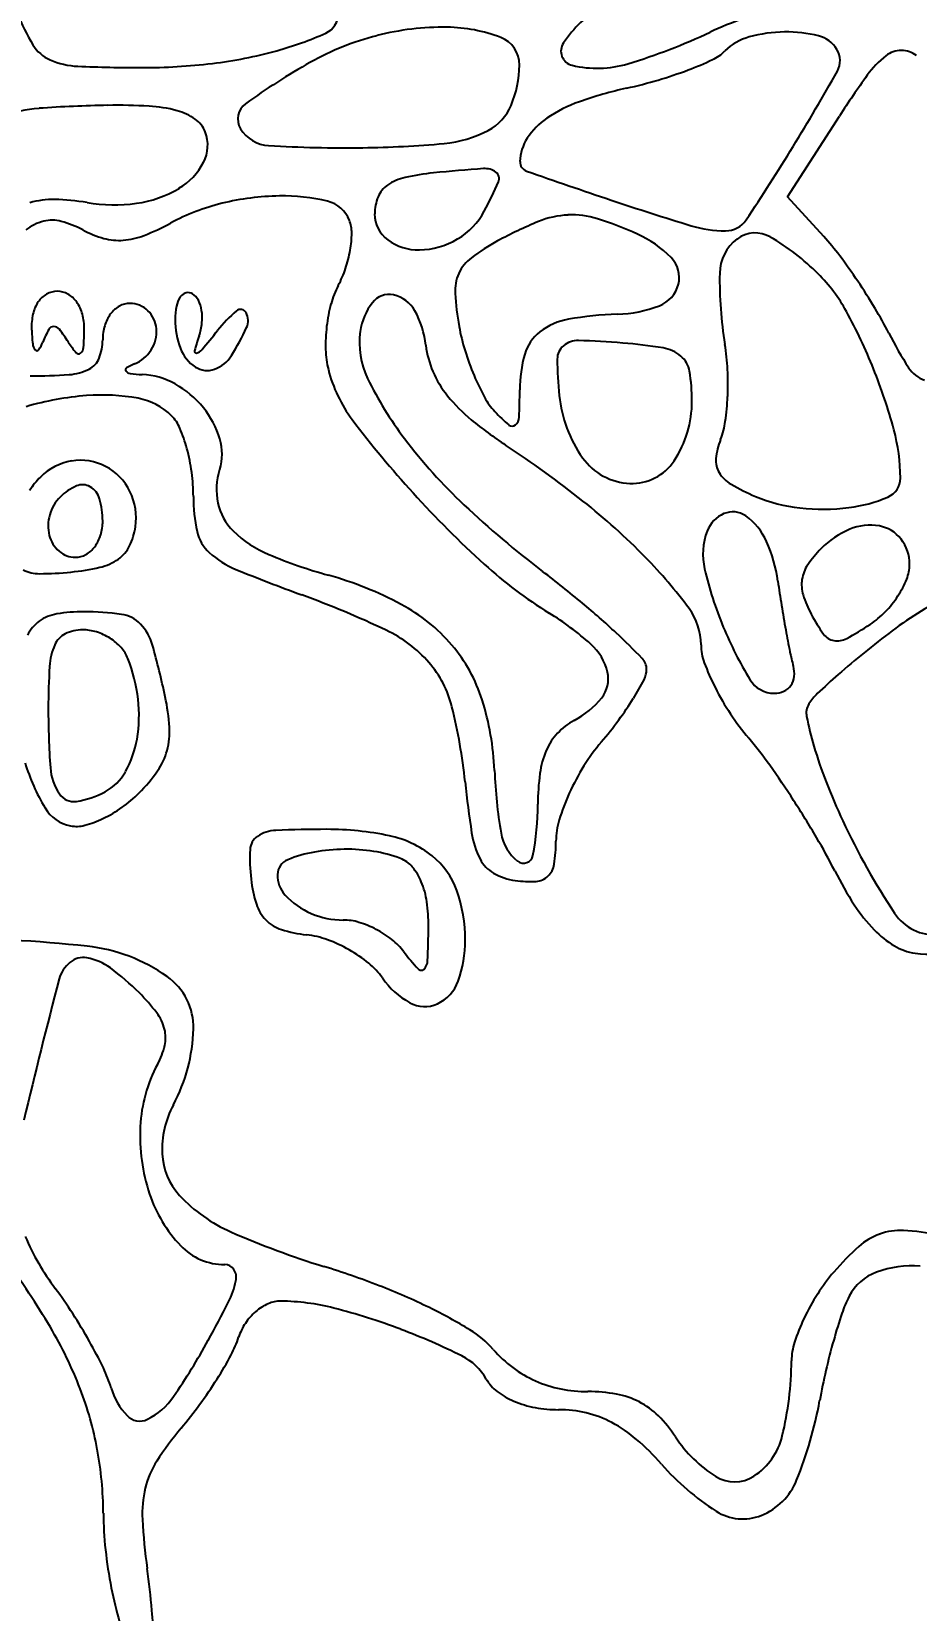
# Model space of a CAD drawing. Header units: millimetres. Extents: x 56222 to 3066687, y -650199 to -121287.
# Drawn here: x 135229.52 to 135232.72, y -182842.6 to -182836.89 of the extents above; entities that cross this region are included whole.
import ezdxf

# ---------------------------------------------------------------- set-up
doc = ezdxf.new("R2010")
doc.units = ezdxf.units.MM
doc.header["$MEASUREMENT"] = 0

msp = doc.modelspace()

# ---------------------------------------------------------------- linework, layer by layer
for p, q in [((135232.2534, -182837.4876), (135232.4415, -182837.1956)), ((135232.3846, -182837.6312), (135232.2534, -182837.4876))]:
    msp.add_line(p, q)
for centre, radius, start, end in [((135230.116, -182836.5788), 0.693, 200.6794, 211.2144), ((135230.5513, -182836.8248), 0.0773, 294.1647, 360), ((135231.85, -182837.2089), 0.4928, 123.2338, 145.6438), ((135231.0096, -182837.8462), 0.9722, 89.2549, 104.4323), ((135231.0149, -182837.4341), 0.56, 68.9553, 89.2548), ((135232.4451, -182837.8894), 1.1034, 108.609, 115.3026), ((135229.6397, -182836.8674), 0.1361, 211.2143, 246.398), ((135230.0793, -182835.773), 1.2301, 285.3887, 294.1646), ((135231.0166, -182837.8734), 1.0002, 104.4323, 119.2896), ((135231.1782, -182837.0099), 0.1055, 359.4667, 68.9552), ((135231.4866, -182836.9606), 0.0527, 145.6439, 256.4215), ((135231.0599, -182834.9593), 2.1377, 286.7564, 295.3026), ((135232.1661, -182837.0987), 0.1962, 105.2498, 135), ((135232.2505, -182837.408), 0.5168, 90.8124, 105.2497), ((135232.2499, -182837.3691), 0.4779, 75.9672, 90.8124), ((135232.3392, -182837.0119), 0.1097, 31.7174, 75.9673), ((135229.6978, -182836.7346), 0.281, 246.3981, 267.548), ((135229.9792, -182835.4091), 1.6076, 276.9057, 285.3887), ((135231.4254, -182835.7929), 1.3216, 290.7517, 294.9354), ((135231.9163, -182836.8489), 0.1571, 294.9355, 314.9999), ((135232.3666, -182836.9949), 0.0774, 330.6744, 31.7174), ((135232.8257, -182837.2528), 0.3497, 128.115, 144.1648), ((135232.6667, -182837.0501), 0.0921, 90.6916, 128.1151), ((135232.6666, -182837.0429), 0.0849, 50.925, 90.6915), ((135229.9181, -182831.588), 5.4324, 267.5481, 270), ((135229.9181, -182834.9052), 2.1151, 270, 276.9057), ((135231.7217, -182839.1305), 2.4416, 119.2896, 125.8246), ((135230.8975, -182837.0073), 0.3861, 337.1216, 359.4667), ((135231.5649, -182836.6365), 0.3861, 256.4216, 286.7564), ((135231.3529, -182835.6016), 1.5262, 286.479, 290.7516), ((135225.2444, -182832.9939), 8.2465, 328.4759, 330.67439), ((135235.2718, -182839.0192), 3.3669, 144.1648, 147.2045), ((135232.0085, -182838.595), 1.5376, 102.6632, 109.2701), ((135231.2824, -182835.3634), 1.7746, 282.6632, 286.479), ((135229.5799, -182837.6552), 0.4888, 94.0536, 110.1766), ((135229.8699, -182841.7475), 4.5914, 90.9459, 94.0537), ((135229.8285, -182839.2374), 2.0809, 86.8321, 90.946), ((135229.9166, -182837.6448), 0.4859, 74.7144, 86.8322), ((135230.3325, -182837.206), 0.0681, 125.8245, 211.4655), ((135231.0863, -182837.0869), 0.1813, 297.8119, 337.1216), ((135231.6663, -182837.6162), 0.5007, 109.2702, 124.5192), ((135229.9881, -182837.3831), 0.2146, 55.2997, 74.7144), ((135230.0532, -182837.289), 0.1002, 20.9936, 55.2997), ((135231.5316, -182837.4203), 0.2629, 124.5192, 146.6454), ((135230.0217, -182837.3012), 0.134, 332.5201, 20.9937), ((135230.3834, -182837.1748), 0.1278, 211.4654, 266.6945), ((135230.9722, -182836.8707), 0.4257, 275.3051, 297.8118), ((135231.4458, -182837.3638), 0.1602, 146.6455, 178.7082), ((135230.6566, -182832.4444), 4.8661, 266.6945, 270.7039), ((135230.6711, -182833.6284), 3.682, 270.7038, 275.3052), ((135225.5022, -182833.152), 7.9441, 326.19887, 328.47596), ((135229.9305, -182837.2537), 0.2367, 300.824, 332.5201), ((135231.6575, -182844.3124), 6.945, 94.15761, 95.65644), ((135231.1588, -182837.4519), 0.0664, 52.9645, 94.1576), ((135231.321, -182837.361), 0.0353, 178.7082, 250.6856), ((135240.1443, -182812.186), 26.7118, 250.68548, 251.37991), ((135230.8621, -182837.5257), 0.0976, 124.7968, 157.4016), ((135230.9087, -182837.5926), 0.1791, 102.549, 124.7967), ((135231.0587, -182838.2669), 0.8699, 95.6564, 102.5491), ((135229.8481, -182836.8394), 1.4839, 331.8451, 336.3974), ((135231.1814, -182837.422), 0.0289, 336.3975, 52.9645), ((135229.596, -182837.8007), 0.3033, 88.8048, 106.1563), ((135229.5858, -182838.2904), 0.7932, 80.3386, 88.8049), ((135229.8172, -182836.9311), 0.5857, 260.3386, 277.9097), ((135229.8413, -182837.1041), 0.411, 277.9098, 300.8239), ((135230.3909, -182838.264), 0.7748, 103.7012, 118.4793), ((135230.4293, -182838.4211), 0.9366, 90.8815, 103.7012), ((135230.4257, -182838.1896), 0.705, 76.5496, 90.8815), ((135230.5635, -182837.6132), 0.1124, 20.9937, 76.5496), ((135230.9191, -182837.5494), 0.1593, 157.4015, 180), ((135234.9063, -182827.7323), 10.3067, 251.37981, 253.06818), ((135230.8768, -182837.5494), 0.1171, 179.9999, 233.3887), ((135230.9289, -182837.4178), 0.2581, 300.4603, 331.845), ((135231.4753, -182837.877), 0.3239, 92.8115, 112.2806), ((135231.4743, -182837.8582), 0.3052, 72.5678, 92.8115), ((135231.1886, -182838.7682), 1.2589, 65.5046, 72.5678), ((135229.6074, -182837.7532), 0.1827, 104.2344, 127.0997), ((135229.5932, -182837.6973), 0.125, 74.9539, 104.2344), ((135229.5304, -182837.9312), 0.3672, 61.845, 74.9539), ((135229.8799, -182837.2781), 0.3735, 241.8451, 254.4829), ((135229.6115, -182836.8272), 0.8597, 291.4403, 298.4793), ((135230.551, -182837.618), 0.1258, 359.6349, 20.9937), ((135230.2968, -182837.6164), 0.3801, 350.2654, 359.6349), ((135231.9257, -182838.9763), 1.5119, 112.2806, 118.4888), ((135231.5404, -182837.9961), 0.4105, 44.6155, 65.5046), ((135232.0297, -182837.1815), 0.4294, 253.0681, 270), ((135232.0297, -182837.522), 0.0888, 270, 326.1989), ((135232.1367, -182837.727), 0.1086, 59.8716, 127.0558), ((135229.8343, -182837.4422), 0.2032, 254.483, 274.418), ((135229.8297, -182837.3829), 0.2627, 274.418, 291.4404), ((135230.2322, -182837.6053), 0.4455, 341.422, 350.2655), ((135230.9171, -182837.4952), 0.1846, 233.3887, 271.4118), ((135230.9146, -182837.3936), 0.2862, 271.4119, 300.4603), ((135231.5744, -182838.329), 0.7754, 118.4888, 126.829), ((135232.167, -182837.767), 0.1588, 127.0559, 179.0535), ((135231.7666, -182838.3647), 0.8459, 45, 59.8716), ((135231.6976, -182838.2589), 0.9306, 36.84, 42.4174), ((135231.1963, -182837.8241), 0.1447, 126.829, 155.7402), ((135231.7601, -182837.7793), 0.1018, 345.9273, 44.6155), ((135230.6534, -182839.0413), 2.2354, 33.9421, 36.84), ((135230.2748, -182837.6196), 0.4006, 331.845, 341.422), ((135231.2063, -182837.8286), 0.1557, 155.7403, 183.2708), ((135233.4354, -182837.788), 1.4274, 179.0535, 189.4119), ((135231.9416, -182838.1897), 0.5985, 28.7026, 45), ((135230.5812, -182839.0898), 2.3224, 31.0676, 33.9421), ((135229.6179, -182837.9195), 0.0916, 119.4149, 145.7019), ((135229.6116, -182837.9084), 0.0788, 90.0001, 119.415), ((135229.6116, -182837.9064), 0.0769, 60.0064, 90), ((135229.5998, -182837.9269), 0.1005, 35.4756, 60.0065), ((135230.131, -182837.9004), 0.09, 145.8333, 169.2263), ((135230.0865, -182837.8702), 0.0362, 105.0032, 145.8335), ((135230.0849, -182837.8644), 0.0302, 58.2825, 105.0032), ((135230.0709, -182837.887), 0.0568, 26.2153, 58.2826), ((135230.9029, -182837.9558), 0.3117, 151.8451, 164.9888), ((135230.8121, -182837.9175), 0.0766, 77.9553, 142.4699), ((135230.8039, -182837.9559), 0.1157, 28.6133, 77.9552), ((135232.0001, -182837.7832), 0.9508, 183.2708, 190.4957), ((135231.7495, -182837.7767), 0.1127, 291.0249, 345.9273), ((135229.7332, -182837.9581), 0.2149, 167.5308, 182.1701), ((135229.6464, -182837.9389), 0.1261, 145.7019, 167.5309), ((135229.5716, -182837.947), 0.1351, 14.7516, 35.4755), ((135229.9121, -182837.9924), 0.1347, 143.1302, 163.4557), ((135229.8887, -182837.9748), 0.1054, 119.8022, 143.1301), ((135229.874, -182837.9493), 0.076, 90, 119.8023), ((135229.874, -182837.9672), 0.0939, 45.8274, 90), ((135229.8684, -182837.9729), 0.1019, 4.2835, 45.8273), ((135230.2925, -182837.9312), 0.2544, 169.2263, 180.0001), ((135230.0048, -182837.9196), 0.1306, 8.994, 26.2154), ((135229.9624, -182837.9263), 0.1734, 354.0779, 8.9941), ((135230.614, -182838.3105), 0.5418, 130.8184, 141.2925), ((135230.2747, -182837.9177), 0.0228, 28.9658, 130.8183), ((135230.2426, -182837.9355), 0.0595, 335.1733, 28.9659), ((135231.1554, -182838.0235), 0.5732, 164.9887, 173.3199), ((135230.9268, -182838.0057), 0.2212, 142.4699, 171.8532), ((135230.6061, -182838.0638), 0.3411, 6.5409, 28.6133), ((135231.6228, -182837.4469), 0.466, 271.8541, 291.0249), ((135230.7642, -182838.8344), 1.9409, 21.9187, 28.7026), ((135231.399, -182838.5971), 1.3676, 26.794, 31.0676), ((135230.2757, -182837.9375), 0.7578, 182.1701, 186.234), ((135229.9606, -182838.1731), 0.432, 151.5873, 158.313), ((135229.5986, -182837.9773), 0.0204, 89.9999, 151.5872), ((135229.5986, -182837.9824), 0.0255, 37.4469, 90.0001), ((135229.1106, -182838.3561), 0.6402, 32.3567, 37.4467), ((135229.5042, -182837.9647), 0.2048, 359.5788, 14.7517), ((135228.6084, -182837.9582), 1.1006, 356.1317, 359.5788), ((135229.9529, -182838.0045), 0.1773, 163.4556, 180), ((135229.845, -182837.9747), 0.1255, 327.7993, 4.2835), ((135230.3375, -182837.9312), 0.2994, 180, 200.5345), ((135229.9289, -182837.9229), 0.2071, 341.0205, 354.078), ((135229.4961, -182837.5902), 0.882, 327.6503, 335.1733), ((135231.1613, -182838.0242), 0.5792, 173.3199, 181.6201), ((135231.8425, -182837.8124), 0.7905, 190.4957, 197.0858), ((135231.5004, -182838.16), 0.2328, 99.7372, 127.7829), ((135231.6797, -182839.2048), 1.2929, 91.8541, 99.7372), ((135229.5621, -182838.0155), 0.04, 186.234, 220.7729), ((135229.4368, -182837.9648), 0.1317, 324.6335, 338.3132), ((135229.9484, -182837.8253), 0.3517, 212.3566, 220.0863), ((135229.5943, -182838.0045), 0.1813, 338.302, 359.9999), ((135230.9407, -182838.2708), 0.8629, 161.0205, 164.8322), ((135227.0567, -182835.4598), 4.0168, 320.0284, 321.2926), ((135230.9997, -182838.0161), 0.2949, 171.8533, 205.8363), ((135231.2721, -182837.9874), 0.3293, 186.5409, 203.672), ((135231.4543, -182838.1006), 0.1575, 127.7828, 163.9396), ((135231.4946, -182838.0893), 0.0815, 88.35, 129.6359), ((135231.4102, -182841.0184), 3.0118, 85.2922, 88.35), ((135231.5039, -182839.8815), 1.8711, 80.7956, 85.2923), ((135231.2433, -182838.1514), 0.7946, 2.8039, 9.4119), ((135233.811, -182837.3791), 1.3344, 206.794, 213.0121), ((135229.5377, -182838.0365), 0.00785, 220.7731, 324.6335), ((135229.6883, -182838.0442), 0.0117, 220.0864, 309.33), ((135229.6771, -182838.0304), 0.0295, 309.33, 356.1318), ((135229.6927, -182838.0436), 0.0755, 296.5651, 338.302), ((135229.8423, -182837.9731), 0.1286, 291.9745, 327.7993), ((135230.1862, -182837.9878), 0.1379, 200.5344, 237.1922), ((135230.114, -182838.0467), 0.00625, 164.832, 285.574), ((135230.1052, -182838.0153), 0.0389, 285.5739, 320.0284), ((135230.1384, -182837.997), 0.1217, 289.9523, 327.6502), ((135230.9186, -182838.031), 0.3363, 181.6201, 194.0893), ((135232.0074, -182837.7618), 0.963, 197.0858, 202.7695), ((135231.7527, -182838.1865), 0.468, 163.9396, 180), ((135231.4817, -182838.0737), 0.0612, 129.6358, 180.7167), ((135232.9605, -182838.0552), 1.5402, 180.7168, 185.6542), ((135231.7817, -182838.1672), 0.1344, 49.9857, 80.7956), ((135231.81, -182838.1334), 0.0903, 9.287, 49.9857), ((135229.5132, -182836.105), 2.0308, 270, 273.9847), ((135229.641, -182837.9404), 0.1909, 273.9846, 296.5651), ((135229.8662, -182838.1133), 0.00785, 121.4771, 216.3045), ((135229.8777, -182838.1048), 0.0222, 216.3045, 262.8121), ((135229.9622, -182838.2701), 0.1917, 111.9745, 121.4772), ((135229.9448, -182837.5732), 0.558, 262.8121, 267.3072), ((135229.906, -182838.3981), 0.2679, 60.5913, 87.3072), ((135230.1535, -182838.0385), 0.0775, 237.1922, 289.9522), ((135231.0807, -182837.9904), 0.5035, 194.0894, 217.0674), ((135231.3312, -182837.9615), 0.3939, 203.672, 218.6509), ((135231.9057, -182837.8044), 0.8527, 202.7695, 208.6286), ((135231.2375, -182838.227), 0.6704, 360, 9.2871), ((135231.0098, -182838.1628), 1.0284, 357.3576, 2.8038), ((135230.7534, -182838.8387), 1.9525, 15.1149, 21.9188), ((135232.7864, -182838.0447), 0.1126, 213.0121, 251.0289), ((135229.8602, -182838.4794), 0.3612, 39.2354, 60.5914), ((135231.8936, -182837.5833), 1.2881, 205.8363, 217.2123), ((135229.1432, -182838.1865), 2.1415, 357.3586, 0), ((135229.7924, -182839.2251), 1.021, 94.2169, 106.6929), ((135229.7718, -182838.9454), 0.7406, 79.7259, 94.2169), ((135229.863, -182838.442), 0.229, 45, 79.726), ((135229.887, -182838.4575), 0.3265, 16.6713, 39.2355), ((135231.4795, -182837.8429), 0.5837, 218.6508, 230.6255), ((135231.3785, -182838.0922), 0.2521, 208.6287, 223.15), ((135231.8921, -182838.1609), 0.4666, 185.6543, 215.5169), ((135231.5166, -182838.227), 0.3913, 326.5497, 0.0001), ((135231.1125, -182838.1675), 0.9255, 351.7643, 357.3576), ((135229.9245, -182838.3805), 0.142, 23.0118, 45), ((135233.7459, -182835.977), 3.8437, 217.0674, 222.2034), ((135232.0512, -182837.1463), 1.4849, 230.6255, 236.5882), ((135231.6718, -182837.8173), 0.654, 223.1499, 229.3066), ((135231.243, -182838.2833), 0.0395, 310.9467, 357.3587), ((135231.7348, -182838.2576), 0.2968, 338.7082, 351.7644), ((135229.5379, -182838.5447), 0.562, 15.1036, 23.0119), ((135230.021, -182838.4174), 0.1867, 342.3912, 16.6714), ((135232.4262, -182837.1788), 1.9568, 217.2123, 226.6529), ((135231.257, -182838.2996), 0.018, 229.3065, 310.9466), ((135232.2582, -182838.4616), 0.2649, 158.7083, 174.1673), ((135231.9752, -182838.5087), 0.6869, 0.2819, 15.115), ((135229.4308, -182838.5736), 0.673, 7.6099, 15.1036), ((135229.0504, -182841.6953), 3.9647, 51.5965, 56.5882), ((135229.6973, -182838.6481), 0.2075, 99.4602, 135), ((135229.6954, -182838.6367), 0.1959, 62.364, 99.4602), ((135229.6923, -182838.6425), 0.2025, 26.0109, 62.364), ((135230.4282, -182838.5466), 0.2406, 162.3912, 191.7213), ((135231.6924, -182838.3035), 0.2212, 215.517, 267.6033), ((135231.6908, -182838.3421), 0.1826, 267.6033, 326.5498), ((135232.0752, -182838.4429), 0.081, 174.1673, 211.5088), ((135229.7568, -182838.7077), 0.2917, 135, 147.3781), ((135229.7539, -182838.7045), 0.1858, 113.2823, 135), ((135229.7026, -182838.5852), 0.0559, 60.255, 113.2822), ((135229.6939, -182838.6004), 0.0734, 15.8424, 60.2551), ((135229.4444, -182838.5718), 0.6593, 359.9999, 7.6099), ((135232.1111, -182838.4209), 0.1231, 211.5088, 239.8883), ((135232.4401, -182837.8536), 0.7789, 239.8883, 247.1476), ((135232.588, -182838.5057), 0.0741, 293.022, 0.2819), ((135229.7306, -182838.6812), 0.1528, 135, 163.6826), ((135229.4816, -182838.6606), 0.294, 360, 15.8424), ((135229.6762, -182838.6504), 0.2204, 351.8977, 26.0109), ((135230.6958, -182838.5718), 0.5921, 179.9999, 192.3837), ((135230.3854, -182838.5555), 0.1969, 191.7213, 225.7977), ((135233.6822, -182836.0348), 3.7576, 222.2034, 227.765), ((135230.0056, -182840.4902), 2.427, 44.3869, 51.5965), ((135232.3623, -182838.0381), 0.5786, 247.1476, 263.6509), ((135232.41, -182838.0868), 0.5293, 277.1737, 293.0221), ((135229.7199, -182838.6781), 0.1417, 163.6827, 194.0363), ((135233.485, -182836.0571), 3.4993, 226.6529, 232.7624), ((135232.068, -182838.7372), 0.1124, 113.188, 159.0064), ((135232.0556, -182838.7082), 0.0808, 54.6622, 113.188), ((135231.9722, -182838.8259), 0.225, 23.9687, 54.6622), ((135232.3818, -182837.8631), 0.7547, 263.6509, 277.1737), ((135229.6392, -182838.6727), 0.1347, 323.1302, 343.4557), ((135229.5984, -182838.6606), 0.1773, 343.4556, 360), ((135229.6679, -182838.6492), 0.2288, 333.6051, 351.8976), ((135230.2581, -182838.6679), 0.144, 192.3837, 227.7882), ((135230.5359, -182838.4007), 0.4128, 225.7977, 247.3133), ((135232.1813, -182838.7807), 0.2337, 159.0064, 193.1989), ((135232.6067, -182838.9917), 0.3273, 113.0098, 135), ((135232.5527, -182838.8645), 0.1891, 79.8594, 113.0098), ((135232.5637, -182838.8031), 0.1267, 37.3642, 79.8594), ((135229.6904, -182838.6855), 0.1113, 194.0362, 229.178), ((135229.6626, -182838.6903), 0.1054, 299.8022, 323.1301), ((135229.76, -182838.6949), 0.126, 305.0267, 333.6051), ((135231.6888, -182838.9518), 0.5351, 7.8984, 23.9687), ((135232.6614, -182839.0464), 0.4046, 135, 145.8321), ((135232.5448, -182838.8175), 0.1505, 0, 37.3642), ((135229.6772, -182838.7007), 0.0911, 229.1781, 270), ((135229.6772, -182838.7158), 0.076, 270, 299.8023), ((135229.7214, -182838.6399), 0.1932, 283.1546, 305.0267), ((135230.3836, -182838.5295), 0.3308, 227.7881, 247.6437), ((135231.0932, -182837.0678), 1.8575, 247.3133, 254.3587), ((135232.2332, -182837.6309), 1.6019, 227.7651, 238.2825), ((135230.4756, -182840.0301), 1.7693, 36.5176, 44.3869), ((135232.4323, -182838.8909), 0.1277, 145.8321, 171.4097), ((135232.5506, -182838.8175), 0.1446, 338.1885, 360), ((135229.5463, -182838.7244), 0.1267, 242.6843, 270.4435), ((135229.5373, -182837.5647), 1.2865, 270.4435, 275.5074), ((135229.5846, -182838.0542), 0.7946, 275.5073, 283.1546), ((135232.6573, -182833.0011), 6.3085, 247.64366, 249.96727), ((135230.2383, -182840.1209), 1.313, 61.9375, 74.3587), ((135228.7536, -182842.2821), 4.3197, 50.3195, 52.7625), ((135233.2811, -182838.5228), 1.3634, 193.1989, 202.4751), ((135236.211, -182838.3245), 4.0304, 187.8983, 189.151), ((135232.4312, -182838.8907), 0.1266, 171.4097, 197.1294), ((135232.3692, -182838.7449), 0.3401, 326.673, 338.1885), ((135229.2778, -182842.2697), 3.557, 64.634, 69.9673), ((135232.6873, -182838.8118), 0.3945, 197.1294, 208.1549), ((135232.3279, -182838.7178), 0.3895, 315.7991, 326.673), ((135233.3666, -182840.0272), 1.2162, 115.2529, 127.1101), ((135229.6342, -182839.1453), 0.1506, 99.4589, 125.7503), ((135229.7074, -182839.5845), 0.5958, 90, 99.459), ((135229.7074, -182839.9673), 0.9787, 81.9792, 90), ((135230.5604, -182839.5167), 0.6284, 40.384, 61.9375), ((135230.8192, -182839.9189), 1.0878, 48.369, 58.2825), ((135229.8448, -182840.9668), 2.6106, 46.7571, 50.3195), ((135231.7206, -182839.1083), 0.2201, 0.0001, 36.5176), ((135236.6599, -182838.2522), 4.4851, 189.151, 190.3072), ((135232.368, -182838.7568), 0.3335, 303.5831, 315.7992), ((135229.6247, -182839.1321), 0.1343, 125.7503, 154.0505), ((135229.8276, -182839.1144), 0.1174, 43.7675, 81.9792), ((135229.7821, -182839.1581), 0.1804, 15.6215, 43.7675), ((135233.3094, -182838.5111), 1.394, 202.475, 211.2512), ((135232.8957, -182838.7003), 0.6309, 208.155, 215.8568), ((135231.9627, -182838.1464), 1.0662, 298.2693, 303.5831), ((135229.8141, -182839.2007), 0.2311, 156.4019, 176.4725), ((135229.6749, -182839.1399), 0.0792, 115.954, 156.4019), ((135229.703, -182839.1976), 0.1433, 90, 115.9541), ((135229.703, -182839.2222), 0.168, 72.5182, 90), ((135229.6907, -182839.2614), 0.209, 57.6778, 72.5182), ((135229.6972, -182839.251), 0.1967, 42.3902, 57.6778), ((135226.9449, -182839.9514), 3.1264, 12.0995, 15.6215), ((135230.5979, -182839.4853), 0.4755, 41.1191, 64.6341), ((135230.6035, -182839.4801), 0.5718, 17.5745, 40.384), ((135231.4117, -182839.2522), 0.1958, 13.0994, 48.369), ((135229.559, -182841.2707), 3.0279, 44.2426, 46.7571), ((135232.128, -182839.1083), 0.1873, 180, 200.2946), ((135236.182, -182838.3391), 3.9993, 190.3072, 191.4625), ((135232.4312, -182839.036), 0.0579, 215.8568, 260.242), ((135232.4336, -182839.022), 0.072, 260.2419, 298.2692), ((135235.0082, -182842.197), 3.937, 127.1101, 129.0029), ((135229.7498, -182839.203), 0.1256, 20.9936, 42.3901), ((135229.2914, -182839.3789), 0.6166, 6.8453, 20.9936), ((135231.6882, -182839.1971), 0.0557, 360, 44.2425), ((135233.0416, -182838.9758), 0.7951, 191.4625, 195.2883), ((135234.45, -182841.5077), 3.0501, 129.0028, 131.2948), ((135232.0505, -182839.3386), 2.4716, 176.4725, 180), ((135230.6665, -182839.4254), 0.3844, 13.9792, 41.1192), ((135231.4976, -182839.2322), 0.1076, 320.9602, 13.0994), ((135231.6635, -182839.1971), 0.0804, 332.2178, 360), ((135232.726, -182838.8871), 0.8248, 200.2946, 207.045), ((135232.2102, -182839.2163), 0.068, 325.0487, 354.0548), ((135232.1753, -182839.2127), 0.1031, 354.0548, 15.2883), ((135234.3652, -182841.4111), 2.9216, 131.2948, 133.3017), ((135230.788, -182838.7358), 1.07, 328.0334, 332.2179), ((135232.863, -182838.8172), 0.9786, 207.045, 213.5211), ((135232.2059, -182839.1807), 0.1032, 211.2511, 270), ((135232.2059, -182839.2006), 0.0833, 270, 294.6079), ((135232.2145, -182839.2193), 0.0627, 294.6081, 325.0488), ((135232.6664, -182839.3386), 3.0876, 180, 183.9877), ((135229.4084, -182839.3649), 0.4987, 350.2581, 6.8453), ((135229.2534, -182839.4565), 0.7654, 3.7216, 12.0995), ((135229.1734, -182839.7971), 1.9231, 5.7498, 13.9792), ((135230.2191, -182839.6018), 0.975, 2.2779, 17.5744), ((135231.3272, -182839.094), 0.3271, 298.155, 320.9602), ((135230.6749, -182838.6652), 1.2033, 323.5406, 328.0334), ((135232.3841, -182839.3554), 0.0626, 148.2826, 191.6006), ((135232.4889, -182839.4202), 0.1858, 133.3016, 148.2826), ((135231.5908, -182839.5866), 0.2318, 118.155, 136.9093), ((135230.3514, -182838.4262), 1.6056, 319.9213, 323.5405), ((135232.8495, -182838.8262), 0.9624, 213.5211, 220.0788), ((135233.6717, -182839.0911), 1.3771, 191.6005, 196.1925), ((135229.5332, -182839.3863), 0.372, 330.8964, 350.2581), ((135229.7612, -182839.4234), 0.2565, 344.7921, 3.7216), ((135231.5803, -182839.5768), 0.2174, 136.9093, 156.5854), ((135230.9443, -182840.4293), 1.5275, 35.4189, 40.0787), ((135229.7795, -182839.4284), 0.2376, 324.937, 344.7922), ((135231.6703, -182839.6158), 0.3154, 156.5855, 172.3957), ((135232.1448, -182839.9352), 0.7382, 139.9213, 148.2333), ((135233.8056, -182839.0522), 1.5165, 196.1924, 201.3617), ((135230.2038, -182839.3181), 0.7417, 197.0349, 210.8809), ((135229.7775, -182839.54), 0.1916, 183.9877, 214.2669), ((135229.6973, -182839.4777), 0.1843, 298.155, 330.8963), ((135229.4826, -182839.22), 0.6003, 314.9999, 324.937), ((135232.9818, -182839.4919), 1.7898, 182.2778, 189.5877), ((135232.28, -182840.019), 0.8973, 148.2334, 155.4136), ((135229.2675, -182841.6217), 3.585, 32.9558, 35.4189), ((135234.3933, -182839.2715), 3.3231, 185.7499, 188.9571), ((135232.1912, -182839.6853), 0.8409, 172.3957, 180), ((135234.5883, -182838.7461), 2.357, 201.3616, 205.0764), ((135229.6713, -182839.6123), 0.0632, 214.2668, 278.8827), ((135229.6308, -182839.3534), 0.3252, 278.8827, 298.155), ((135229.5696, -182839.307), 0.4773, 305.3418, 315.0001), ((135232.1832, -182839.9747), 0.7909, 155.4137, 162.8817), ((135229.1697, -182841.6851), 3.7016, 30.5088, 32.9559), ((135229.6851, -182839.6283), 0.1373, 210.881, 259.0993), ((135229.6121, -182839.3929), 0.3814, 284.9688, 295.5674), ((135229.574, -182839.3132), 0.4697, 295.5674, 305.3419), ((135230.3784, -182839.6853), 0.9719, 349.0308, 0), ((135229.6809, -182839.6501), 0.1151, 259.0992, 284.9688), ((135230.4075, -182839.9099), 0.13, 92.475, 123.3497), ((135230.5867, -182844.0555), 4.2796, 89.9999, 92.475), ((135230.5867, -182840.8841), 1.1082, 78.2081, 90), ((135231.4232, -182839.7396), 0.3164, 188.9571, 206.9688), ((135231.3769, -182839.763), 0.1622, 189.5877, 232.074), ((135231.6758, -182839.8184), 0.2599, 162.8817, 180), ((135234.8058, -182838.6443), 2.5971, 205.0764, 213.5464), ((135230.9732, -182839.8804), 0.665, 177.2739, 186.5638), ((135230.3692, -182839.8516), 0.0603, 123.3497, 177.2739), ((135230.657, -182840.5023), 0.6542, 90.6385, 100.1158), ((135230.6569, -182840.497), 0.649, 81.1264, 90.6384), ((135230.738, -182840.1594), 0.3678, 51.3744, 78.2081), ((135230.8709, -182839.8184), 0.545, 351.1966, 360), ((135230.5336, -182840.8815), 2.1186, 26.7924, 30.5087), ((135230.4676, -182839.9412), 0.0596, 111.8627, 178.7158), ((135230.6283, -182840.3419), 0.4913, 100.1158, 111.8626), ((135230.6845, -182840.3199), 0.4697, 69.0064, 81.1264), ((135230.8146, -182839.9809), 0.1066, 40.2712, 69.0064), ((135230.7922, -182840.0915), 0.2809, 19.6407, 51.3744), ((135231.2507, -182839.8274), 0.1229, 206.9687, 240.3971), ((135231.2985, -182839.8637), 0.0346, 232.074, 349.0308), ((135231.3331, -182839.89), 0.0773, 314.0062, 351.1966), ((135230.8043, -182839.8998), 0.495, 186.5637, 197.305), ((135230.5134, -182839.9423), 0.1054, 178.7158, 222.5771), ((135230.7419, -182840.0425), 0.2019, 22.4567, 40.2711), ((135230.6454, -182840.0824), 0.3063, 8.2405, 22.4568), ((135231.2994, -182839.7418), 0.2214, 240.3971, 261.9168), ((135231.323, -182839.5757), 0.3891, 261.9168, 273.0676), ((135231.3402, -182839.8973), 0.067, 273.0676, 314.0062), ((135233.6025, -182839.3318), 1.3194, 206.7924, 212.9463), ((135230.6382, -182839.8276), 0.2748, 222.577, 246.8945), ((135230.5544, -182840.1764), 0.5334, 0, 19.6407), ((135230.4647, -182840.0056), 0.1392, 197.305, 224.9077), ((135230.6458, -182839.8098), 0.2942, 246.8944, 270), ((135230.375, -182840.1216), 0.5796, 359.4202, 8.2406), ((135232.981, -182839.7345), 0.5789, 212.9463, 224.3379), ((135232.7873, -182839.9827), 0.1752, 213.5464, 274.0625), ((135230.4642, -182840.0061), 0.1386, 224.9077, 252.5925), ((135230.5689, -182839.6721), 0.4886, 252.5925, 263.4321), ((135230.6458, -182840.3016), 0.1976, 73.2124, 90), ((135230.6003, -182840.4524), 0.3551, 62.3881, 73.2124), ((135230.5947, -182840.4631), 0.3672, 51.7143, 62.3882), ((135226.5776, -182840.0832), 4.3771, 357.7975, 359.4203), ((135232.8315, -182839.8806), 0.3699, 224.338, 238.8549), ((135229.1763, -182845.2057), 5.0361, 83.8109, 90.0001), ((135230.4749, -182840.4883), 0.333, 70.0048, 83.4321), ((135230.4116, -182840.6624), 0.5182, 60.3654, 70.0048), ((135230.6712, -182840.3662), 0.2437, 37.2024, 51.7144), ((135230.6468, -182840.1764), 0.441, 340.2418, 0), ((135229.7054, -182840.3161), 0.0761, 80.0763, 129.248), ((135229.684, -182840.4388), 0.2007, 53.4782, 80.0763), ((135229.6526, -182840.8134), 0.618, 54.8017, 83.8109), ((135230.4197, -182840.6481), 0.5018, 50.603, 60.3653), ((135231.6265, -182839.641), 0.9557, 217.2024, 222.0418), ((135230.906, -182840.2496), 0.0455, 315.6819, 357.7975), ((135232.7432, -182840.0267), 0.1991, 238.8549, 261.9315), ((135232.7689, -182839.8454), 0.3823, 261.9315, 285.1182), ((135229.7308, -182840.3471), 0.1162, 129.2481, 165.1196), ((135229.2456, -182841.0307), 0.9373, 45, 53.4782), ((135229.8792, -182840.4922), 0.225, 358.4605, 54.8018), ((135230.5679, -182840.4677), 0.2684, 35.0085, 50.6029), ((135230.9279, -182840.271), 0.015, 222.0417, 315.6819), ((135247.5713, -182845.0875), 18.5757, 165.11968, 166.74548), ((135231.0329, -182840.142), 0.2994, 215.0085, 240.7119), ((135230.9271, -182840.277), 0.1432, 294.5954, 340.2418), ((135229.4174, -182840.8589), 0.6943, 37.1139, 45), ((135230.9406, -182840.3066), 0.1107, 240.712, 294.5954), ((135229.8389, -182840.54), 0.1658, 14.2613, 37.1139), ((135229.8811, -182840.5293), 0.1222, 346.5286, 14.2613), ((135229.4875, -182840.4817), 0.6168, 331.845, 358.4606), ((135229.7217, -182840.4911), 0.2862, 331.845, 346.5286), ((135230.4433, -182840.8773), 0.5323, 151.845, 177.1315), ((135230.3347, -182840.9351), 0.3441, 151.8451, 182.3972), ((135230.5749, -182840.8839), 0.664, 177.1314, 198.5566), ((135230.2263, -182840.9397), 0.2356, 182.3971, 222.961), ((135230.4238, -182840.9346), 0.5047, 198.5565, 223.5371), ((135230.4666, -182840.7158), 0.564, 222.961, 246.2966), ((135230.338, -182840.8873), 0.917, 203.2087, 216.8292), ((135231.4979, -182838.3668), 3.1295, 246.2966, 252.8602), ((135232.6621, -182841.4516), 0.2244, 109.5233, 131.9842), ((135232.6611, -182841.449), 0.2217, 86.8808, 109.5233), ((135232.6198, -182842.2071), 0.9809, 79.3748, 86.8808), ((135227.1365, -182843.0267), 2.8464, 30.6079, 36.4763), ((135230.2172, -182841.1309), 0.2197, 223.5372, 270), ((135233.1926, -182842.0411), 1.0175, 131.9842, 139.2991), ((135230.2172, -182841.39), 0.0394, 32.9868, 90), ((135230.2051, -182841.3979), 0.0539, 347.774, 32.9869), ((135229.6851, -182844.2449), 3.0218, 68.8357, 72.8602), ((135232.9488, -182841.8315), 0.696, 139.2991, 147.3536), ((135232.6383, -182841.5489), 0.1821, 110.2825, 152.6918), ((135232.7034, -182841.725), 0.3698, 85.3015, 110.2826), ((135228.358, -182842.3701), 1.5567, 32.748, 36.8293), ((135229.933, -182841.339), 0.3322, 333.4524, 347.7739), ((135229.9433, -182843.578), 2.3067, 63.9081, 68.8357), ((135227.1185, -182839.9328), 3.4784, 330.8969, 333.4524), ((135230.4501, -182841.6612), 0.1851, 114.1198, 130.6356), ((135230.4188, -182841.5913), 0.1085, 89.483, 114.1197), ((135230.4125, -182842.2855), 0.8027, 75.5846, 89.4831), ((135230.043, -182843.723), 2.287, 69.2202, 75.5846), ((135230.1556, -182843.1445), 1.824, 58.6493, 63.9082), ((135233.0524, -182841.8978), 0.819, 147.3537, 154.4829), ((135232.862, -182841.6644), 0.4338, 152.6918, 161.5241), ((135228.0024, -182842.5988), 1.9794, 29.3393, 32.748), ((135230.4552, -182841.6729), 0.1968, 146.1034, 162.3912), ((135230.4668, -182841.6808), 0.2108, 130.6358, 146.1034), ((135232.9584, -182841.8529), 0.7148, 154.4829, 161.9145), ((135234.4874, -182842.2075), 2.1475, 161.524, 164.2223), ((135228.3049, -182842.3355), 1.4889, 21.0772, 30.608), ((135229.9196, -182841.503), 0.3651, 331.4649, 342.3912), ((135229.9694, -182843.9171), 2.4945, 63.6774, 69.2202), ((135230.9156, -182841.8971), 0.3634, 41.2607, 58.6493), ((135234.7585, -182842.2841), 2.4292, 164.2223, 166.9059), ((135228.1728, -182842.503), 1.784, 25.8713, 29.3393), ((135227.8275, -182840.3274), 2.667, 325.7552, 330.897), ((135228.8868, -182840.9414), 1.5407, 327.7156, 331.4649), ((135230.9842, -182841.8657), 0.2058, 29.2326, 63.6774), ((135231.5359, -182841.3529), 0.4619, 221.2607, 233.2856), ((135232.4904, -182841.7001), 0.2225, 161.9145, 179.6435), ((135229.3295, -182841.9421), 0.4985, 16.9136, 25.8713), ((135231.515, -182841.3809), 0.4269, 233.2857, 246.0426), ((135231.0811, -182841.6913), 1.1868, 346.3863, 359.6435), ((135234.5512, -182842.2359), 2.2163, 166.9059, 169.7806), ((135228.7164, -182840.8337), 1.7423, 324.028, 327.7155), ((135231.2894, -182841.6949), 0.1439, 209.2326, 232.9215), ((135231.5185, -182841.3731), 0.4355, 246.0426, 258.6631), ((135228.5471, -182842.2422), 1.2293, 10.4646, 21.0771), ((135230.0503, -182841.7229), 0.2549, 196.9136, 222.9868), ((135229.8296, -182841.6904), 0.245, 296.1393, 325.7553), ((135231.3748, -182841.5819), 0.2855, 232.9214, 247.1062), ((135231.4061, -182841.5078), 0.366, 247.1063, 259.6365), ((135231.5316, -182841.3074), 0.5025, 258.6631, 270), ((135231.5316, -182842.3817), 0.5718, 79.6152, 89.9999), ((135231.5813, -182842.1105), 0.2961, 62.6216, 79.6153), ((135231.5885, -182842.0966), 0.2804, 45.0732, 62.6215), ((135230.9402, -182841.5849), 1.4528, 337.9419, 349.7806), ((135229.9099, -182841.8538), 0.0629, 222.9869, 296.1393), ((135228.905, -182840.9706), 1.5093, 319.9212, 324.028), ((135231.4251, -182841.4041), 0.4714, 259.6365, 270), ((135231.4251, -182842.3074), 0.4319, 76.5377, 90), ((135231.4338, -182842.271), 0.3945, 62.1292, 76.5377), ((135231.4516, -182842.2338), 0.4743, 33.2338, 45.0732), ((135230.9556, -182842.696), 1.1707, 139.9212, 147.1954), ((135231.3938, -182842.3465), 0.4799, 49.2365, 62.1291), ((135228.4546, -182842.2592), 1.3234, 0.423, 10.4645), ((135231.1114, -182842.6742), 0.9125, 41.2665, 49.2365), ((135232.2501, -182841.7107), 0.4803, 213.2338, 237.801), ((135231.9998, -182841.9138), 0.2415, 303.2618, 346.3864), ((135230.2391, -182842.2342), 0.3183, 147.1953, 166.3639), ((135232.4978, -182841.4576), 0.932, 221.2665, 237.3721), ((135232.0622, -182842.009), 0.1277, 237.801, 303.2618), ((135232.073, -182842.0439), 0.2306, 291.8484, 337.9419), ((135230.3081, -182842.251), 0.3893, 166.3639, 183.1613), ((135231.0971, -182842.2397), 1.3191, 180.423, 186.1942), ((135232.092, -182842.0914), 0.1794, 237.3721, 291.8484), ((135232.1091, -182842.1515), 2.193, 183.1613, 187.8341), ((135231.3847, -182842.2085), 1.6084, 186.1941, 191.168), ((135226.4268, -182842.9333), 3.5428, 5.371, 7.8342), ((135231.2082, -182842.2434), 1.4285, 191.168, 196.2727), ((135218.875, -182843.6433), 11.1279, 4.3214, 5.37105)]:
    msp.add_arc(centre, radius, start, end)

doc.saveas('drawing.dxf')
